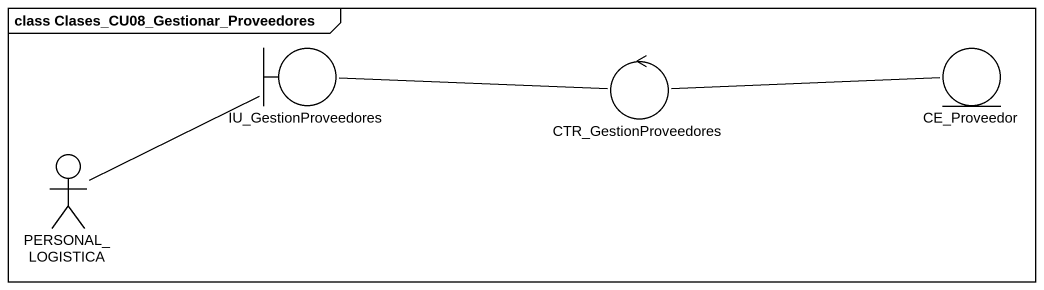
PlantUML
@startuml
mainframe class Clases_CU08_Gestionar_Proveedores
boundary IU_GestionProveedores
control CTR_GestionProveedores
entity CE_Proveedor
actor PERSONAL_LOGISTICA
IU_GestionProveedores -right- CTR_GestionProveedores
CTR_GestionProveedores -right- CE_Proveedor
PERSONAL_LOGISTICA -right- IU_GestionProveedores
@enduml
